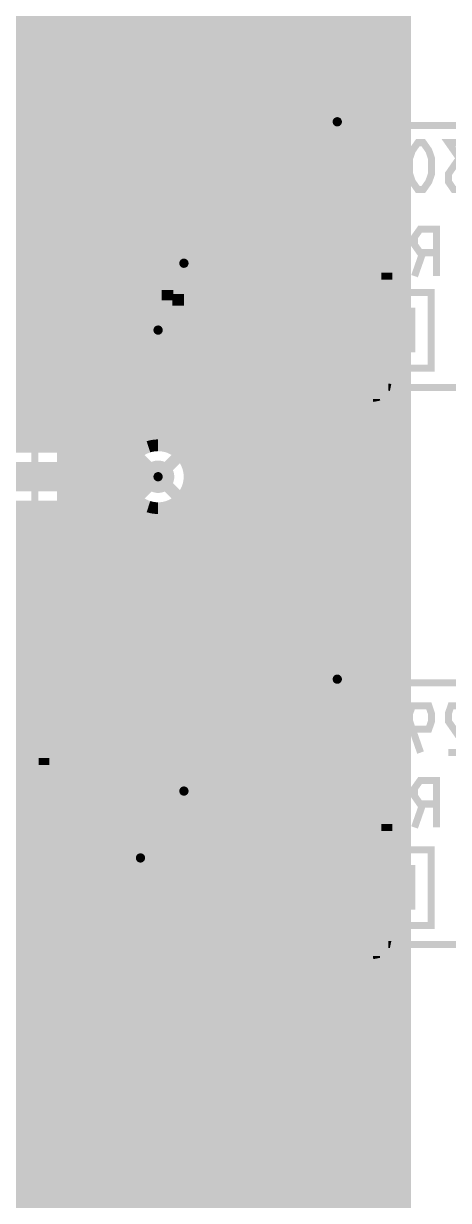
# Model space of a CAD drawing. Extents: x -20 to 155, y -92 to 168.
# Drawn here: x 30.11 to 39.3, y 118.31 to 143.8 of the extents above; entities that cross this region are included whole.
import ezdxf

# ---------------------------------------------------------------- set-up
doc = ezdxf.new("R2010")
doc.units = 0
doc.header["$MEASUREMENT"] = 0
doc.layers.get('0').update_dxf_attribs({"linetype": 'CONTINUOUS'})
for name, color, linetype in [('25-334-1_BOT', 7, 'CONTINUOUS'), ('25-334-1_DRD', 7, 'CONTINUOUS'), ('25-334-1_DRL', 2, 'CONTINUOUS'), ('25-334-1_IN1', 4, 'CONTINUOUS'), ('25-334-1_IN2', 3, 'CONTINUOUS'), ('25-334-1_SMB', 5, 'CONTINUOUS'), ('25-334-1_SPB', 14, 'CONTINUOUS'), ('25-334-1_SSB', 12, 'CONTINUOUS'), ('25-334-1_SST', 11, 'CONTINUOUS'), ('25-334-1_TOP', 13, 'CONTINUOUS'), ('THRUHOLE_TAP', 7, 'CONTINUOUS')]:
    doc.layers.add(name, color=color, linetype=linetype)

# ---------------------------------------------------------------- blocks, each defined once
blk = doc.blocks.new('RECTANGLE_4')
blk.add_solid([(0.4064, 0.4826), (0.4064, -0.4826), (-0.4064, 0.4826), (-0.4064, -0.4826)])
blk = doc.blocks.new('ROUND_39')
at = {"const_width": 0.35052}
blk.add_lwpolyline([(-0.17526, 0, 1), (0.17526, 0, 1)], format="xyb", close=True, dxfattribs=at)
blk = doc.blocks.new('RECTANGLE_49')
blk.add_solid([(0.508, 0.9017), (0.508, -0.9017), (-0.508, 0.9017), (-0.508, -0.9017)])
blk = doc.blocks.new('RECTANGLE_66')
blk.add_solid([(0.72517, 0.32512), (0.72517, -0.32512), (-0.72517, 0.32512), (-0.72517, -0.32512)])
blk = doc.blocks.new('ROUND_84')
at = {"const_width": 0.10033}
blk.add_lwpolyline([(-0.050164, 0, 1), (0.050164, 0, 1)], format="xyb", close=True, dxfattribs=at)
blk = doc.blocks.new('ROUND_85')
at = {"const_width": 0.10033}
blk.add_lwpolyline([(-0.050164, 0, 1), (0.050164, 0, 1)], format="xyb", close=True, dxfattribs=at)
blk = doc.blocks.new('ROUND_38')
at = {"const_width": 0.35052}
blk.add_lwpolyline([(-0.17526, 0, 1), (0.17526, 0, 1)], format="xyb", close=True, dxfattribs=at)
blk = doc.blocks.new('ROUND_35')
at = {"const_width": 0.10033}
blk.add_lwpolyline([(-0.050164, 0, 1), (0.050164, 0, 1)], format="xyb", close=True, dxfattribs=at)

msp = doc.modelspace()

# ---------------------------------------------------------------- linework, layer by layer
at = {"layer": '25-334-1_BOT', "const_width": 0.635}
for points in [[(38.1762, 149.225), (38.1762, 137.16)], [(31.3436, 146.05), (31.3436, 142.875)], [(36.89604, 144.145), (35.9664, 144.145), (34.6964, 142.875)], [(36.89604, 141.67104), (36.89604, 142.875)], [(36.89604, 141.67104), (36.89604, 142.875)], [(33.5788, 139.7), (33.5788, 138.6078)], [(33.5788, 139.7), (33.5788, 138.6078)], [(35.0012, 139.7), (35.0012, 137.4648), (34.6964, 137.16)], [(31.3436, 137.16), (33.02, 137.16)], [(33.02, 137.16), (31.3436, 137.16)], [(36.7538, 137.16), (34.6964, 137.16)], [(36.7538, 137.16), (36.7538, 134.76224), (36.89604, 134.62)], [(38.1762, 137.16), (38.1762, 125.095)], [(33.02, 133.985), (31.3436, 133.985)], [(31.3436, 133.985), (31.3436, 130.81)], [(34.6964, 133.985), (35.3314, 133.35), (36.89604, 133.35)], [(36.89604, 132.08), (35.9664, 132.08), (34.6964, 130.81)], [(36.89604, 129.60096), (36.89604, 130.81)], [(36.89604, 129.60096), (36.89604, 130.81)], [(33.5788, 128.27), (33.5788, 127.1778)], [(33.5788, 128.27), (33.5788, 127.1778)], [(35.0012, 128.27), (35.0012, 126.0348), (34.6964, 125.73)], [(31.3436, 122.555), (31.3436, 123.0884), (28.45054, 125.97892), (26.67, 125.97892)], [(31.3436, 125.73), (32.639, 125.73)], [(32.639, 125.73), (31.3436, 125.73)], [(32.639, 125.73), (31.3436, 125.73)], [(34.6964, 125.73), (36.1188, 125.73), (36.7538, 125.095)], [(36.7538, 125.095), (36.7538, 122.69724), (36.89604, 122.555)], [(38.1762, 125.095), (38.1762, 114.3)], [(31.3436, 122.555), (31.3436, 119.38)], [(34.6964, 122.555), (35.9664, 121.285), (36.89604, 121.285)], [(36.89604, 120.015), (35.3314, 120.015), (34.6964, 119.38)], [(36.89604, 117.79504), (36.89604, 118.745)], [(36.89604, 118.745), (36.89604, 117.79504)]]:
    msp.add_lwpolyline(points, dxfattribs=at)
at = {"layer": '25-334-1_DRD', "const_width": 0.254}
for points in [[(37.53104, 142.30604), (36.26104, 141.03604)], [(37.53104, 141.03604), (36.26104, 142.30604)], [(37.53104, 142.30604), (36.26104, 141.03604)], [(37.53104, 141.03604), (36.26104, 142.30604)], [(34.2138, 139.2428), (32.9438, 137.9728)], [(34.2138, 137.9728), (32.9438, 139.2428)], [(34.2138, 139.2428), (32.9438, 137.9728)], [(34.2138, 137.9728), (32.9438, 139.2428)], [(33.655, 137.795), (32.385, 136.525)], [(33.655, 136.525), (32.385, 137.795)], [(33.655, 137.795), (32.385, 136.525)], [(33.655, 136.525), (32.385, 137.795)], [(33.655, 134.62), (32.385, 133.35)], [(33.655, 133.35), (32.385, 134.62)], [(37.53104, 130.23596), (36.26104, 128.96596)], [(37.53104, 128.96596), (36.26104, 130.23596)], [(37.53104, 130.23596), (36.26104, 128.96596)], [(37.53104, 128.96596), (36.26104, 130.23596)], [(34.2138, 127.8128), (32.9438, 126.5428)], [(34.2138, 126.5428), (32.9438, 127.8128)], [(34.2138, 127.8128), (32.9438, 126.5428)], [(34.2138, 126.5428), (32.9438, 127.8128)], [(33.274, 126.365), (32.004, 125.095)], [(33.274, 125.095), (32.004, 126.365)], [(33.274, 126.365), (32.004, 125.095)], [(33.274, 125.095), (32.004, 126.365)], [(33.274, 126.365), (32.004, 125.095)], [(33.274, 125.095), (32.004, 126.365)], [(37.53104, 118.43004), (36.26104, 117.16004)], [(37.53104, 117.16004), (36.26104, 118.43004)], [(37.53104, 118.43004), (36.26104, 117.16004)], [(37.53104, 117.16004), (36.26104, 118.43004)]]:
    msp.add_lwpolyline(points, dxfattribs=at)
at = {"layer": '25-334-1_IN1'}
for points, const_width in [([(31.115, 151.13), (31.115, 59.944)], 0.254), ([(31.3436, 151.13), (31.3436, 59.944)], 0.254), ([(31.5722, 151.13), (31.5722, 59.944)], 0.254), ([(31.8008, 151.13), (31.8008, 59.944)], 0.254), ([(32.0294, 151.13), (32.0294, 59.944)], 0.254), ([(32.258, 151.13), (32.258, 59.944)], 0.254), ([(32.4866, 151.13), (32.4866, 134.40664)], 0.254), ([(32.7152, 151.13), (32.7152, 134.59206)], 0.254), ([(32.9438, 151.13), (32.9438, 134.66064)], 0.254), ([(33.1724, 151.13), (33.1724, 134.64794)], 0.254), ([(33.401, 151.13), (33.401, 134.54888)], 0.254), ([(33.6296, 151.13), (33.6296, 134.28472)], 0.254), ([(33.8582, 151.13), (33.8582, 59.944)], 0.254), ([(34.0868, 151.13), (34.0868, 59.944)], 0.254), ([(34.3154, 151.13), (34.3154, 59.944)], 0.254), ([(34.544, 151.13), (34.544, 59.944)], 0.254), ([(34.7726, 151.13), (34.7726, 59.944)], 0.254), ([(35.0012, 151.13), (35.0012, 59.944)], 0.254), ([(35.2298, 151.13), (35.2298, 59.944)], 0.254), ([(35.4584, 151.13), (35.4584, 59.944)], 0.254), ([(35.687, 151.13), (35.687, 59.944)], 0.254), ([(35.9156, 151.13), (35.9156, 59.944)], 0.254), ([(36.1442, 151.13), (36.1442, 59.944)], 0.254), ([(36.3728, 151.13), (36.3728, 59.944)], 0.254), ([(36.6014, 151.13), (36.6014, 59.944)], 0.254), ([(36.83, 151.13), (36.83, 59.944)], 0.254), ([(37.0586, 151.13), (37.0586, 59.944)], 0.254), ([(37.2872, 151.13), (37.2872, 59.944)], 0.254), ([(37.5158, 151.13), (37.5158, 59.944)], 0.254), ([(37.7444, 151.13), (37.7444, 59.944)], 0.254), ([(37.973, 151.13), (37.973, 59.944)], 0.254), ([(38.2016, 151.13), (38.2016, 59.944)], 0.254), ([(38.354, 151.13), (38.354, 59.944)], 0.254), ([(38.354, 143.8402), (31.115, 143.8402)], 0.254), ([(38.354, 143.6116), (31.115, 143.6116)], 0.254), ([(38.354, 143.383), (31.115, 143.383)], 0.254), ([(38.354, 143.1544), (31.115, 143.1544)], 0.254), ([(38.354, 142.9258), (31.115, 142.9258)], 0.254), ([(38.354, 142.6972), (31.115, 142.6972)], 0.254), ([(38.354, 142.4686), (31.115, 142.4686)], 0.254), ([(38.354, 142.24), (31.115, 142.24)], 0.254), ([(38.354, 142.0114), (31.115, 142.0114)], 0.254), ([(38.354, 141.7828), (31.115, 141.7828)], 0.254), ([(38.354, 141.5542), (31.115, 141.5542)], 0.254), ([(38.354, 141.3256), (31.115, 141.3256)], 0.254), ([(38.354, 141.097), (31.115, 141.097)], 0.254), ([(38.354, 140.8684), (31.115, 140.8684)], 0.254), ([(38.354, 140.6398), (31.115, 140.6398)], 0.254), ([(38.354, 140.4112), (31.115, 140.4112)], 0.254), ([(38.354, 140.1826), (31.115, 140.1826)], 0.254), ([(38.354, 139.954), (31.115, 139.954)], 0.254), ([(38.354, 139.7254), (31.115, 139.7254)], 0.254), ([(38.354, 139.4968), (31.115, 139.4968)], 0.254), ([(38.354, 139.2682), (31.115, 139.2682)], 0.254), ([(38.354, 139.0396), (31.115, 139.0396)], 0.254), ([(38.354, 138.811), (31.115, 138.811)], 0.254), ([(38.354, 138.5824), (31.115, 138.5824)], 0.254), ([(38.354, 138.3538), (31.115, 138.3538)], 0.254), ([(38.354, 138.1252), (31.115, 138.1252)], 0.254), ([(38.354, 137.8966), (31.115, 137.8966)], 0.254), ([(38.354, 137.668), (31.115, 137.668)], 0.254), ([(38.354, 137.4394), (31.115, 137.4394)], 0.254), ([(38.354, 137.2108), (31.115, 137.2108)], 0.254), ([(38.354, 136.9822), (31.115, 136.9822)], 0.254), ([(38.354, 136.7536), (31.115, 136.7536)], 0.254), ([(38.354, 136.525), (31.115, 136.525)], 0.254), ([(38.354, 136.2964), (31.115, 136.2964)], 0.254), ([(38.354, 136.0678), (31.115, 136.0678)], 0.254), ([(38.354, 135.8392), (31.115, 135.8392)], 0.254), ([(38.354, 135.6106), (31.115, 135.6106)], 0.254), ([(38.354, 135.382), (31.115, 135.382)], 0.254), ([(38.354, 135.1534), (31.115, 135.1534)], 0.254), ([(38.354, 134.9248), (31.115, 134.9248)], 0.254), ([(38.354, 134.6962), (31.115, 134.6962)], 0.254), ([(32.53994, 134.4676), (31.115, 134.4676)], 0.254), ([(38.354, 134.4676), (33.49752, 134.4676)], 0.254), ([(32.39008, 134.239), (31.115, 134.239)], 0.254), ([(38.354, 134.239), (33.64992, 134.239)], 0.254), ([(32.33928, 134.0104), (31.115, 134.0104)], 0.254), ([(38.354, 134.0104), (33.69818, 134.0104)], 0.254), ([(32.36976, 133.7818), (31.115, 133.7818)], 0.254), ([(33.6296, 133.68274), (33.6296, 111.42472)], 0.254), ([(38.354, 133.7818), (33.6677, 133.7818)], 0.254), ([(32.49422, 133.5532), (31.115, 133.5532)], 0.254), ([(32.4866, 133.56336), (32.4866, 111.54664)], 0.254), ([(33.401, 133.42112), (33.401, 111.68888)], 0.254), ([(38.354, 133.5532), (33.54578, 133.5532)], 0.254), ([(32.85744, 133.3246), (31.115, 133.3246)], 0.254), ([(32.7152, 133.37794), (32.7152, 111.73206)], 0.254), ([(32.9438, 133.30936), (32.9438, 111.80064)], 0.254), ([(33.1724, 133.32206), (33.1724, 111.78794)], 0.254), ([(38.354, 133.3246), (33.18002, 133.3246)], 0.254), ([(38.354, 133.096), (31.115, 133.096)], 0.254), ([(38.354, 132.8674), (31.115, 132.8674)], 0.254), ([(38.354, 132.6388), (31.115, 132.6388)], 0.254), ([(38.354, 132.4102), (31.115, 132.4102)], 0.254), ([(38.354, 132.1816), (31.115, 132.1816)], 0.254), ([(38.354, 131.953), (31.115, 131.953)], 0.254), ([(38.354, 131.7244), (31.115, 131.7244)], 0.254), ([(38.354, 131.4958), (31.115, 131.4958)], 0.254), ([(38.354, 131.2672), (31.115, 131.2672)], 0.254), ([(38.354, 131.0386), (31.115, 131.0386)], 0.254), ([(38.354, 130.81), (31.115, 130.81)], 0.254), ([(38.354, 130.5814), (31.115, 130.5814)], 0.254), ([(38.354, 130.3528), (31.115, 130.3528)], 0.254), ([(38.354, 130.1242), (31.115, 130.1242)], 0.254), ([(38.354, 129.8956), (31.115, 129.8956)], 0.254), ([(38.354, 129.667), (31.115, 129.667)], 0.254), ([(38.354, 129.4384), (31.115, 129.4384)], 0.254), ([(38.354, 129.2098), (31.115, 129.2098)], 0.254), ([(38.354, 128.9812), (31.115, 128.9812)], 0.254), ([(38.354, 128.7526), (31.115, 128.7526)], 0.254), ([(38.354, 128.524), (31.115, 128.524)], 0.254), ([(38.354, 128.2954), (31.115, 128.2954)], 0.254), ([(38.354, 128.0668), (31.115, 128.0668)], 0.254), ([(38.354, 127.8382), (31.115, 127.8382)], 0.254), ([(38.354, 127.6096), (31.115, 127.6096)], 0.254), ([(38.354, 127.381), (31.115, 127.381)], 0.254), ([(38.354, 127.1524), (31.115, 127.1524)], 0.254), ([(38.354, 126.9238), (31.115, 126.9238)], 0.254), ([(38.354, 126.6952), (31.115, 126.6952)], 0.254), ([(38.354, 126.4666), (31.115, 126.4666)], 0.254), ([(38.354, 126.238), (31.115, 126.238)], 0.254), ([(32.639, 125.73), (32.639, 124.714), (31.36392, 123.43892), (26.67, 123.43892)], 0.635), ([(38.354, 126.0094), (31.115, 126.0094)], 0.254), ([(38.354, 125.7808), (31.115, 125.7808)], 0.254), ([(38.354, 125.5522), (31.115, 125.5522)], 0.254), ([(38.354, 125.3236), (31.115, 125.3236)], 0.254), ([(38.354, 125.095), (31.115, 125.095)], 0.254), ([(38.354, 124.8664), (31.115, 124.8664)], 0.254), ([(38.354, 124.6378), (31.115, 124.6378)], 0.254), ([(38.354, 124.4092), (31.115, 124.4092)], 0.254), ([(38.354, 124.1806), (31.115, 124.1806)], 0.254), ([(38.354, 123.952), (31.115, 123.952)], 0.254), ([(38.354, 123.7234), (31.115, 123.7234)], 0.254), ([(38.354, 123.4948), (31.115, 123.4948)], 0.254), ([(38.354, 123.2662), (31.115, 123.2662)], 0.254), ([(38.354, 123.0376), (31.115, 123.0376)], 0.254), ([(38.354, 122.809), (31.115, 122.809)], 0.254), ([(38.354, 122.5804), (31.115, 122.5804)], 0.254), ([(38.354, 122.3518), (31.115, 122.3518)], 0.254), ([(38.354, 122.1232), (31.115, 122.1232)], 0.254), ([(38.354, 121.8946), (31.115, 121.8946)], 0.254), ([(38.354, 121.666), (31.115, 121.666)], 0.254), ([(38.354, 121.4374), (31.115, 121.4374)], 0.254), ([(38.354, 121.2088), (31.115, 121.2088)], 0.254), ([(38.354, 120.9802), (31.115, 120.9802)], 0.254), ([(38.354, 120.7516), (31.115, 120.7516)], 0.254), ([(38.354, 120.523), (31.115, 120.523)], 0.254), ([(38.354, 120.2944), (31.115, 120.2944)], 0.254), ([(38.354, 120.0658), (31.115, 120.0658)], 0.254), ([(38.354, 119.8372), (31.115, 119.8372)], 0.254), ([(38.354, 119.6086), (31.115, 119.6086)], 0.254), ([(38.354, 119.38), (31.115, 119.38)], 0.254), ([(38.354, 119.1514), (31.115, 119.1514)], 0.254), ([(38.354, 118.9228), (31.115, 118.9228)], 0.254), ([(38.354, 118.6942), (31.115, 118.6942)], 0.254), ([(38.354, 118.4656), (31.115, 118.4656)], 0.254), ([(38.354, 118.237), (31.115, 118.237)], 0.254)]:
    msp.add_lwpolyline(points, dxfattribs=dict(at, const_width=const_width))
at = {"layer": '25-334-1_IN1', "const_width": 0.254}
for points in [[(33.02, 134.66572, 0.4142136), (32.33928, 133.985)], [(33.70072, 133.985, 0.4142136), (33.02, 134.66572)], [(32.33928, 133.985, 0.4142136), (33.02, 133.30428)], [(33.02, 133.30428, 0.4142136), (33.70072, 133.985)]]:
    msp.add_lwpolyline(points, format="xyb", dxfattribs=at)
at = {"layer": '25-334-1_IN2'}
for points, const_width in [([(30.0228, 167.259), (30.0228, 134.6327)], 0.254), ([(30.2514, 167.259), (30.2514, 134.6327)], 0.254), ([(30.48, 167.259), (30.48, 134.6327)], 0.254), ([(30.7086, 167.259), (30.7086, 134.6327)], 0.254), ([(30.9372, 167.259), (30.9372, 134.6327)], 0.254), ([(31.1658, 167.259), (31.1658, 134.6327)], 0.254), ([(31.3944, 167.259), (31.3944, 134.6327)], 0.254), ([(31.623, 167.259), (31.623, 134.6327)], 0.254), ([(31.8516, 167.259), (31.8516, 134.6327)], 0.254), ([(32.0802, 167.259), (32.0802, 134.6327)], 0.254), ([(33.6804, 167.259), (33.6804, 139.27836)], 0.254), ([(33.909, 167.259), (33.909, 139.20216)], 0.254), ([(34.1376, 167.259), (34.1376, 138.99388)], 0.254), ([(34.3662, 167.259), (34.3662, 55.118)], 0.254), ([(34.5948, 167.259), (34.5948, 55.118)], 0.254), ([(34.8234, 167.259), (34.8234, 55.118)], 0.254), ([(34.925, 154.813), (34.925, 55.118)], 0.254), ([(32.3088, 148.87702), (32.3088, 134.6327)], 0.254), ([(33.4518, 148.83638), (33.4518, 139.27582)], 0.254), ([(32.5374, 148.64588), (32.5374, 137.63752)], 0.254), ([(32.766, 148.55698), (32.766, 137.78992)], 0.254), ([(32.9946, 148.5519), (32.9946, 138.95578)], 0.254), ([(33.2232, 148.63064), (33.2232, 139.18692)], 0.254), ([(34.925, 143.7894), (29.21, 143.7894)], 0.254), ([(34.925, 143.5608), (29.21, 143.5608)], 0.254), ([(34.925, 143.3322), (29.21, 143.3322)], 0.254), ([(34.925, 143.1036), (29.21, 143.1036)], 0.254), ([(34.925, 142.875), (29.21, 142.875)], 0.254), ([(34.925, 142.6464), (29.21, 142.6464)], 0.254), ([(34.925, 142.4178), (29.21, 142.4178)], 0.254), ([(34.925, 142.1892), (29.21, 142.1892)], 0.254), ([(34.925, 141.9606), (29.21, 141.9606)], 0.254), ([(34.925, 141.732), (29.21, 141.732)], 0.254), ([(34.925, 141.5034), (29.21, 141.5034)], 0.254), ([(34.925, 141.2748), (29.21, 141.2748)], 0.254), ([(10.16, 140.71854), (14.72692, 140.71854), (21.463, 133.985), (33.02, 133.985)], 0.635), ([(34.925, 141.0462), (29.21, 141.0462)], 0.254), ([(34.925, 140.8176), (29.21, 140.8176)], 0.254), ([(34.925, 140.589), (29.21, 140.589)], 0.254), ([(34.925, 140.3604), (29.21, 140.3604)], 0.254), ([(34.925, 140.1318), (29.21, 140.1318)], 0.254), ([(34.925, 139.9032), (29.21, 139.9032)], 0.254), ([(34.925, 139.6746), (29.21, 139.6746)], 0.254), ([(34.925, 139.446), (29.21, 139.446)], 0.254), ([(33.27654, 139.2174), (29.21, 139.2174)], 0.254), ([(34.925, 139.2174), (33.87852, 139.2174)], 0.254), ([(33.01492, 138.9888), (29.21, 138.9888)], 0.254), ([(34.925, 138.9888), (34.14268, 138.9888)], 0.254), ([(32.91586, 138.7602), (29.21, 138.7602)], 0.254), ([(32.90316, 138.5316), (29.21, 138.5316)], 0.254), ([(34.925, 138.7602), (34.24174, 138.7602)], 0.254), ([(34.925, 138.5316), (34.25444, 138.5316)], 0.254), ([(32.97174, 138.303), (29.21, 138.303)], 0.254), ([(32.9946, 138.25982), (32.9946, 137.83818)], 0.254), ([(34.925, 138.303), (34.18586, 138.303)], 0.254), ([(33.15716, 138.0744), (29.21, 138.0744)], 0.254), ([(33.2232, 138.02868), (33.2232, 137.8077)], 0.254), ([(33.909, 138.01344), (33.909, 127.77216)], 0.254), ([(34.925, 138.0744), (34.00044, 138.0744)], 0.254), ([(34.1376, 138.21918), (34.1376, 127.56388)], 0.254), ([(34.925, 137.8458), (29.21, 137.8458)], 0.254), ([(33.4518, 137.93978), (33.4518, 137.68578)], 0.254), ([(33.6804, 137.9347), (33.6804, 137.32002)], 0.254), ([(32.51708, 137.6172), (29.21, 137.6172)], 0.254), ([(34.925, 137.6172), (33.52292, 137.6172)], 0.254), ([(32.37992, 137.3886), (18.9738, 137.3886)], 0.254), ([(34.925, 137.3886), (33.66008, 137.3886)], 0.254), ([(32.33928, 137.16), (19.2024, 137.16)], 0.254), ([(33.6804, 136.99744), (33.6804, 134.14502)], 0.254), ([(34.925, 137.16), (33.70072, 137.16)], 0.254), ([(32.37992, 136.9314), (19.431, 136.9314)], 0.254), ([(34.925, 136.9314), (33.66008, 136.9314)], 0.254), ([(32.51708, 136.7028), (19.6596, 136.7028)], 0.254), ([(34.925, 136.4742), (19.8882, 136.4742)], 0.254), ([(32.5374, 136.67994), (32.5374, 134.6327)], 0.254), ([(32.766, 136.53008), (32.766, 134.6327)], 0.254), ([(32.9946, 136.47928), (32.9946, 134.66318)], 0.254), ([(33.2232, 136.50976), (33.2232, 134.6327)], 0.254), ([(33.4518, 136.63422), (33.4518, 134.51078)], 0.254), ([(34.925, 136.7028), (33.52292, 136.7028)], 0.254), ([(34.925, 136.2456), (20.1168, 136.2456)], 0.254), ([(34.925, 136.017), (20.3454, 136.017)], 0.254), ([(34.925, 135.7884), (20.574, 135.7884)], 0.254), ([(34.925, 135.5598), (20.8026, 135.5598)], 0.254), ([(34.925, 135.3312), (21.0312, 135.3312)], 0.254), ([(34.925, 135.1026), (21.2598, 135.1026)], 0.254), ([(34.925, 134.874), (21.4884, 134.874)], 0.254), ([(32.85744, 134.6454), (21.717, 134.6454)], 0.254), ([(32.81172, 134.6327), (21.7297, 134.6327)], 0.254), ([(34.925, 134.6454), (33.18002, 134.6454)], 0.254), ([(34.925, 134.4168), (33.54578, 134.4168)], 0.254), ([(34.925, 134.1882), (33.6677, 134.1882)], 0.254), ([(34.925, 133.9596), (33.69818, 133.9596)], 0.254), ([(34.925, 133.731), (33.64992, 133.731)], 0.254), ([(33.6804, 133.82244), (33.6804, 127.84836)], 0.254), ([(33.4518, 133.45922), (33.4518, 127.84582)], 0.254), ([(34.925, 133.5024), (33.49752, 133.5024)], 0.254), ([(34.925, 133.2738), (-3.81, 133.2738)], 0.254), ([(32.81172, 133.3373), (21.463, 133.3373)], 0.254), ([(30.0228, 133.3373), (30.0228, 111.7727)], 0.254), ([(30.2514, 133.3373), (30.2514, 111.7727)], 0.254), ([(30.48, 133.3373), (30.48, 111.7727)], 0.254), ([(30.7086, 133.3373), (30.7086, 111.7727)], 0.254), ([(30.9372, 133.3373), (30.9372, 111.7727)], 0.254), ([(31.1658, 133.3373), (31.1658, 111.7727)], 0.254), ([(31.3944, 133.3373), (31.3944, 111.7727)], 0.254), ([(31.623, 133.3373), (31.623, 111.7727)], 0.254), ([(31.8516, 133.3373), (31.8516, 111.7727)], 0.254), ([(32.0802, 133.3373), (32.0802, 126.11608)], 0.254), ([(32.3088, 133.3373), (32.3088, 126.32436)], 0.254), ([(32.5374, 133.3373), (32.5374, 126.40056)], 0.254), ([(32.766, 133.3373), (32.766, 126.39802)], 0.254), ([(32.9946, 133.30428), (32.9946, 127.52578)], 0.254), ([(33.2232, 133.33476), (33.2232, 127.75692)], 0.254), ([(34.925, 133.0452), (-3.81, 133.0452)], 0.254), ([(34.925, 132.8166), (-3.81, 132.8166)], 0.254), ([(34.925, 132.588), (-3.81, 132.588)], 0.254), ([(34.925, 132.3594), (-3.81, 132.3594)], 0.254), ([(34.925, 132.1308), (-3.81, 132.1308)], 0.254), ([(34.925, 131.9022), (-3.81, 131.9022)], 0.254), ([(34.925, 131.6736), (-3.81, 131.6736)], 0.254), ([(34.925, 131.445), (-3.81, 131.445)], 0.254), ([(34.925, 131.2164), (-3.81, 131.2164)], 0.254), ([(34.925, 130.9878), (-3.81, 130.9878)], 0.254), ([(34.925, 130.7592), (-3.81, 130.7592)], 0.254), ([(34.925, 130.5306), (-3.81, 130.5306)], 0.254), ([(34.925, 130.302), (-3.81, 130.302)], 0.254), ([(34.925, 130.0734), (-3.81, 130.0734)], 0.254), ([(34.925, 129.8448), (-3.81, 129.8448)], 0.254), ([(34.925, 129.6162), (-3.81, 129.6162)], 0.254), ([(34.925, 129.3876), (-3.81, 129.3876)], 0.254), ([(34.925, 129.159), (-3.81, 129.159)], 0.254), ([(34.925, 128.9304), (12.7, 128.9304)], 0.254), ([(34.925, 128.7018), (12.7, 128.7018)], 0.254), ([(34.925, 128.4732), (12.7, 128.4732)], 0.254), ([(34.925, 128.2446), (12.7, 128.2446)], 0.254), ([(34.925, 128.016), (12.7, 128.016)], 0.254), ([(33.27654, 127.7874), (12.7, 127.7874)], 0.254), ([(33.01492, 127.5588), (12.7, 127.5588)], 0.254), ([(34.925, 127.7874), (33.87852, 127.7874)], 0.254), ([(34.925, 127.5588), (34.14268, 127.5588)], 0.254), ([(32.91586, 127.3302), (27.1399, 127.3302)], 0.254), ([(34.925, 127.3302), (34.24174, 127.3302)], 0.254), ([(32.90316, 127.1016), (27.55646, 127.1016)], 0.254), ([(34.925, 127.1016), (34.25444, 127.1016)], 0.254), ([(32.97174, 126.873), (27.78506, 126.873)], 0.254), ([(32.9946, 126.82982), (32.9946, 126.30912)], 0.254), ([(34.1376, 126.78918), (34.1376, 116.15928)], 0.254), ([(34.925, 126.873), (34.18586, 126.873)], 0.254), ([(33.15716, 126.6444), (27.93492, 126.6444)], 0.254), ([(33.2232, 126.59868), (33.2232, 126.07798)], 0.254), ([(33.909, 126.58344), (33.909, 116.36756)], 0.254), ([(34.925, 126.6444), (34.00044, 126.6444)], 0.254), ([(34.925, 126.4158), (28.03144, 126.4158)], 0.254), ([(33.4518, 126.50978), (33.4518, 116.44122)], 0.254), ([(33.6804, 126.5047), (33.6804, 116.44376)], 0.254), ([(32.13608, 126.1872), (28.08478, 126.1872)], 0.254), ([(34.925, 126.1872), (33.14192, 126.1872)], 0.254), ([(31.99892, 125.9586), (28.10002, 125.9586)], 0.254), ([(34.925, 125.9586), (33.27908, 125.9586)], 0.254), ([(31.95828, 125.73), (28.07716, 125.73)], 0.254), ([(34.925, 125.73), (33.31972, 125.73)], 0.254), ([(32.13608, 125.2728), (27.91206, 125.2728)], 0.254), ([(31.99892, 125.5014), (28.0162, 125.5014)], 0.254), ([(32.0802, 125.34138), (32.0802, 114.68608)], 0.254), ([(34.925, 125.2728), (33.14192, 125.2728)], 0.254), ([(33.2232, 125.38202), (33.2232, 116.35232)], 0.254), ([(34.925, 125.5014), (33.27908, 125.5014)], 0.254), ([(34.925, 125.0442), (27.75204, 125.0442)], 0.254), ([(32.3088, 125.13564), (32.3088, 114.89436)], 0.254), ([(32.5374, 125.0569), (32.5374, 114.97056)], 0.254), ([(32.766, 125.06198), (32.766, 114.96802)], 0.254), ([(32.9946, 125.15088), (32.9946, 116.12118)], 0.254), ([(34.925, 124.8156), (27.50058, 124.8156)], 0.254), ([(34.925, 124.587), (27.52344, 124.587)], 0.254), ([(34.925, 124.3584), (27.76474, 124.3584)], 0.254), ([(34.925, 124.1298), (27.92222, 124.1298)], 0.254), ([(34.925, 123.9012), (28.02382, 123.9012)], 0.254), ([(34.925, 123.6726), (28.0797, 123.6726)], 0.254), ([(34.925, 123.444), (28.10002, 123.444)], 0.254), ([(34.925, 122.9868), (28.02636, 122.9868)], 0.254), ([(34.925, 123.2154), (28.08224, 123.2154)], 0.254), ([(34.925, 122.7582), (27.9273, 122.7582)], 0.254), ([(34.925, 122.5296), (27.77236, 122.5296)], 0.254), ([(34.925, 122.301), (27.5336, 122.301)], 0.254), ([(34.925, 122.0724), (27.0891, 122.0724)], 0.254), ([(34.925, 121.8438), (25.54478, 121.8438)], 0.254), ([(34.925, 121.6152), (25.31618, 121.6152)], 0.254), ([(34.925, 121.3866), (25.08758, 121.3866)], 0.254), ([(34.925, 120.9294), (24.63038, 120.9294)], 0.254), ([(34.925, 121.158), (24.85898, 121.158)], 0.254), ([(34.925, 120.7008), (24.40178, 120.7008)], 0.254), ([(34.925, 120.4722), (24.17318, 120.4722)], 0.254), ([(34.925, 120.2436), (23.94458, 120.2436)], 0.254), ([(34.925, 120.015), (23.71598, 120.015)], 0.254), ([(34.925, 119.7864), (23.48738, 119.7864)], 0.254), ([(34.925, 119.5578), (23.25878, 119.5578)], 0.254), ([(34.925, 119.3292), (23.03018, 119.3292)], 0.254), ([(34.925, 119.1006), (22.80158, 119.1006)], 0.254), ([(34.925, 118.872), (29.337, 118.872)], 0.254), ([(34.925, 118.6434), (29.337, 118.6434)], 0.254), ([(34.925, 118.4148), (29.337, 118.4148)], 0.254), ([(34.925, 118.1862), (29.337, 118.1862)], 0.254)]:
    msp.add_lwpolyline(points, dxfattribs=dict(at, const_width=const_width))
at = {"layer": '25-334-1_IN2', "const_width": 0.254}
for points in [[(33.5788, 139.28852, 0.4142136), (32.89808, 138.6078)], [(34.25952, 138.6078, 0.4142136), (33.5788, 139.28852)], [(32.89808, 138.6078, 0.4142136), (33.5788, 137.92708)], [(33.5788, 137.92708, 0.4142136), (34.25952, 138.6078)], [(33.02, 137.84072, 0.4142136), (32.33928, 137.16)], [(33.02, 137.84072, 0.4142136), (32.33928, 137.16)], [(33.70072, 137.16, 0.4142136), (33.02, 137.84072)], [(33.70072, 137.16, 0.4142136), (33.02, 137.84072)], [(32.33928, 137.16, 0.4142136), (33.02, 136.47928)], [(32.33928, 137.16, 0.4142136), (33.02, 136.47928)], [(33.02, 136.47928, 0.4142136), (33.70072, 137.16)], [(33.02, 136.47928, 0.4142136), (33.70072, 137.16)], [(33.02, 134.66572, 0.077939), (32.81161, 134.63304)], [(33.70072, 133.985, 0.4142136), (33.02, 134.66572)], [(33.02, 133.30428, 0.4142136), (33.70072, 133.985)], [(32.81172, 133.3373, 0.0779385), (33.02, 133.30464)], [(33.5788, 127.85852, 0.4142136), (32.89808, 127.1778)], [(34.25952, 127.1778, 0.4142136), (33.5788, 127.85852)], [(32.89808, 127.1778, 0.4142136), (33.5788, 126.49708)], [(33.5788, 126.49708, 0.4142136), (34.25952, 127.1778)], [(32.639, 126.41072, 0.4142136), (31.95828, 125.73)], [(32.639, 126.41072, 0.4142136), (31.95828, 125.73)], [(33.31972, 125.73, 0.4142136), (32.639, 126.41072)], [(33.31972, 125.73, 0.4142136), (32.639, 126.41072)], [(31.95828, 125.73, 0.4142136), (32.639, 125.04928)], [(31.95828, 125.73, 0.4142136), (32.639, 125.04928)], [(32.639, 125.04928, 0.4142136), (33.31972, 125.73)], [(32.639, 125.04928, 0.4142136), (33.31972, 125.73)]]:
    msp.add_lwpolyline(points, format="xyb", dxfattribs=at)
at = {"layer": '25-334-1_SSB', "const_width": 0.1524}
for points in [[(37.74948, 141.88948), (37.74948, 147.68322)], [(35.687, 141.478), (35.687, 144.272), (30.353, 144.272), (30.353, 141.478), (35.687, 141.478)], [(41.34612, 141.58976), (38.0492, 141.58976)], [(38.75532, 140.20292), (38.8747, 140.3731), (38.93312, 140.54074), (38.93312, 140.8811), (38.8747, 141.04874), (38.75532, 141.21892), (38.63848, 141.21892), (38.5191, 141.04874), (38.46068, 140.8811), (38.46068, 140.54074), (38.5191, 140.3731), (38.63848, 140.20292), (38.75532, 140.20292)], [(39.77132, 140.3731), (39.65448, 140.20292), (39.41572, 140.20292), (39.29888, 140.3731), (39.29888, 140.54074), (39.5351, 140.8811), (39.29888, 141.21892), (39.77132, 141.21892)], [(32.8295, 140.5255), (35.7505, 140.5255), (35.7505, 138.8872), (32.8295, 138.8872), (32.8295, 140.5255)], [(30.1879, 139.25042), (30.66288, 139.25042), (30.1879, 139.92606), (30.1879, 140.09624), (30.24886, 140.26642), (30.60446, 140.26642), (30.66288, 140.09624)], [(31.44266, 139.75842), (31.08706, 139.75842), (31.0261, 139.58824), (31.0261, 139.41806), (31.08706, 139.25042), (31.44266, 139.25042), (31.50108, 139.41806), (31.50108, 139.58824), (31.26486, 140.26642)], [(31.8643, 139.41806), (31.92526, 139.25042), (32.28086, 139.25042), (32.33928, 139.41806), (32.33928, 140.09624), (32.28086, 140.26642), (31.92526, 140.26642), (31.8643, 140.09624)], [(36.17214, 138.3284), (36.64712, 138.3284), (36.17214, 139.00658), (36.17214, 139.17676), (36.23056, 139.3444), (36.58616, 139.3444), (36.64712, 139.17676)], [(37.42436, 138.8364), (37.06876, 138.8364), (37.01034, 138.66876), (37.01034, 138.49858), (37.06876, 138.3284), (37.42436, 138.3284), (37.48532, 138.49858), (37.48532, 138.66876), (37.24656, 139.3444)], [(37.96792, 138.3284), (37.96792, 139.3444), (38.08476, 139.17676)], [(39.04234, 138.8364), (38.68674, 138.8364), (38.56736, 139.00658), (38.56736, 139.17676), (38.68674, 139.3444), (39.04234, 139.3444), (39.04234, 138.3284)], [(38.74516, 138.8364), (38.56736, 138.3284)], [(30.353, 138.557), (30.353, 135.763), (35.687, 135.763), (35.687, 138.557), (30.353, 138.557)], [(37.84854, 138.3284), (38.08476, 138.3284)], [(38.9255, 136.3345), (36.0045, 136.3345), (36.0045, 137.9728), (38.9255, 137.9728), (38.9255, 136.3345)], [(38.0492, 135.91794), (40.64762, 135.91794)], [(37.74948, 129.82448), (37.74948, 135.61822)], [(35.687, 132.588), (35.687, 135.382), (30.353, 135.382), (30.353, 132.588), (35.687, 132.588)], [(35.687, 129.413), (35.687, 132.207), (30.353, 132.207), (30.353, 129.413), (35.687, 129.413)], [(41.34612, 129.52476), (38.0492, 129.52476)], [(30.55366, 127.82042), (30.55366, 128.83642), (30.6705, 128.66624)], [(32.8295, 129.0955), (35.7505, 129.0955), (35.7505, 127.4572), (32.8295, 127.4572), (32.8295, 129.0955)], [(38.5191, 128.51892), (38.8747, 128.51892), (38.93312, 128.6891), (38.93312, 128.85674), (38.8747, 129.02692), (38.5191, 129.02692), (38.46068, 128.85674), (38.46068, 128.6891), (38.6969, 128.01092)], [(39.29888, 128.01092), (39.77132, 128.01092), (39.29888, 128.6891), (39.29888, 128.85674), (39.3573, 129.02692), (39.7129, 129.02692), (39.77132, 128.85674)], [(31.21406, 128.32842), (31.56966, 128.32842), (31.62808, 128.49606), (31.62808, 128.66624), (31.56966, 128.83642), (31.21406, 128.83642), (31.1531, 128.66624), (31.1531, 128.49606), (31.39186, 127.82042)], [(31.9913, 127.98806), (32.05226, 127.82042), (32.40786, 127.82042), (32.46628, 127.98806), (32.46628, 128.66624), (32.40786, 128.83642), (32.05226, 128.83642), (31.9913, 128.66624)], [(30.43428, 127.82042), (30.6705, 127.82042)], [(36.17214, 126.73076), (36.64712, 126.73076), (36.40836, 127.4064), (36.29152, 127.4064), (36.29152, 126.3904)], [(37.42436, 126.8984), (37.06876, 126.8984), (37.01034, 126.73076), (37.01034, 126.56058), (37.06876, 126.3904), (37.42436, 126.3904), (37.48532, 126.56058), (37.48532, 126.73076), (37.24656, 127.4064)], [(37.96792, 126.3904), (37.96792, 127.4064), (38.08476, 127.23876)], [(39.04234, 126.8984), (38.68674, 126.8984), (38.56736, 127.06858), (38.56736, 127.23876), (38.68674, 127.4064), (39.04234, 127.4064), (39.04234, 126.3904)], [(30.353, 127.127), (30.353, 124.333), (35.687, 124.333), (35.687, 127.127), (30.353, 127.127)], [(38.74516, 126.8984), (38.56736, 126.3904)], [(37.84854, 126.3904), (38.08476, 126.3904)], [(29.57322, 125.37694), (29.63164, 125.20676), (29.98724, 125.20676), (30.0482, 125.37694), (30.0482, 126.05512), (29.98724, 126.22276), (29.63164, 126.22276), (29.57322, 126.05512)], [(38.9255, 124.2695), (36.0045, 124.2695), (36.0045, 125.9078), (38.9255, 125.9078), (38.9255, 124.2695)], [(35.687, 121.158), (35.687, 123.952), (30.353, 123.952), (30.353, 121.158), (35.687, 121.158)], [(38.0492, 123.85294), (40.64762, 123.85294)], [(37.74948, 117.75948), (37.74948, 123.55322)], [(35.687, 117.983), (35.687, 120.777), (30.353, 120.777), (30.353, 117.983), (35.687, 117.983)]]:
    msp.add_lwpolyline(points, dxfattribs=at)
for points in [[(37.74948, 141.88948, 0.3322068), (38.0492, 141.58976)], [(37.9984, 135.92302, 0.4142136), (37.7444, 135.66902)], [(38.0492, 135.91794, 0.0503718), (37.9984, 135.92307)], [(37.7444, 135.66902, 0.0503736), (37.74953, 135.61823)], [(37.74948, 129.82448, 0.3322068), (38.0492, 129.52476)], [(37.9984, 123.85802, 0.4142136), (37.7444, 123.60402)], [(38.0492, 123.85294, 0.0503718), (37.9984, 123.85807)], [(37.7444, 123.60402, 0.0503736), (37.74953, 123.55323)]]:
    msp.add_lwpolyline(points, format="xyb", dxfattribs=at)
at = {"layer": '25-334-1_SST', "const_width": 0.1524}
for points in [[(-1.58496, 83.14944), (38.41496, 83.14944), (38.41496, 158.15056), (-1.58496, 158.15056), (-1.58496, 83.14944)], [(29.67482, 121.48058), (29.50718, 121.41962), (29.50718, 121.1834), (29.67482, 121.12498), (29.845, 121.0056), (30.353, 121.0056), (30.52318, 121.06402), (30.52318, 121.41962), (30.353, 121.48058), (29.67482, 121.48058)], [(29.845, 120.1674), (29.845, 120.64238), (30.52318, 120.40362), (30.52318, 120.28678), (29.50718, 120.28678)]]:
    msp.add_lwpolyline(points, dxfattribs=at)

# ---------------------------------------------------------------- block references
at = {"layer": '25-334-1_BOT'}
for name, p in [('RECTANGLE_49', (31.3436, 142.875)), ('RECTANGLE_49', (34.6964, 142.875)), ('RECTANGLE_66', (36.89604, 142.875)), ('ROUND_39', (36.89604, 141.67104)), ('RECTANGLE_4', (33.5788, 139.7)), ('RECTANGLE_4', (35.0012, 139.7)), ('ROUND_39', (33.5788, 138.6078)), ('RECTANGLE_49', (31.3436, 137.16)), ('RECTANGLE_49', (34.6964, 137.16)), ('RECTANGLE_4', (36.7538, 137.16)), ('RECTANGLE_4', (38.1762, 137.16)), ('ROUND_39', (33.02, 137.16)), ('RECTANGLE_49', (31.3436, 133.985)), ('RECTANGLE_49', (34.6964, 133.985)), ('RECTANGLE_66', (36.89604, 134.62)), ('ROUND_39', (33.02, 133.985)), ('RECTANGLE_66', (36.89604, 133.35)), ('RECTANGLE_66', (36.89604, 132.08)), ('RECTANGLE_49', (31.3436, 130.81)), ('RECTANGLE_49', (34.6964, 130.81)), ('RECTANGLE_66', (36.89604, 130.81)), ('ROUND_39', (36.89604, 129.60096)), ('RECTANGLE_4', (33.5788, 128.27)), ('RECTANGLE_4', (35.0012, 128.27)), ('ROUND_39', (33.5788, 127.1778)), ('RECTANGLE_49', (31.3436, 125.73)), ('RECTANGLE_49', (34.6964, 125.73)), ('ROUND_39', (32.639, 125.73)), ('RECTANGLE_4', (36.7538, 125.095)), ('RECTANGLE_4', (38.1762, 125.095)), ('RECTANGLE_49', (31.3436, 122.555)), ('RECTANGLE_49', (34.6964, 122.555)), ('RECTANGLE_66', (36.89604, 122.555)), ('RECTANGLE_66', (36.89604, 121.285)), ('RECTANGLE_66', (36.89604, 120.015)), ('RECTANGLE_49', (31.3436, 119.38)), ('RECTANGLE_49', (34.6964, 119.38)), ('RECTANGLE_66', (36.89604, 118.745))]:
    msp.add_blockref(name, p, dxfattribs=at)
at = {"layer": '25-334-1_DRL'}
for name, p in [('ROUND_85', (36.89604, 141.67104)), ('ROUND_85', (33.5788, 138.6078)), ('ROUND_85', (33.02, 137.16)), ('ROUND_84', (33.02, 133.985)), ('ROUND_85', (36.89604, 129.60096)), ('ROUND_85', (33.5788, 127.1778)), ('ROUND_85', (32.639, 125.73))]:
    msp.add_blockref(name, p, dxfattribs=at)
at = {"layer": '25-334-1_IN1'}
for name, p in [('ROUND_39', (36.89604, 141.67104)), ('ROUND_39', (33.5788, 138.6078)), ('ROUND_39', (33.02, 137.16)), ('ROUND_38', (33.02, 133.985)), ('ROUND_39', (36.89604, 129.60096)), ('ROUND_39', (33.5788, 127.1778)), ('ROUND_39', (32.639, 125.73))]:
    msp.add_blockref(name, p, dxfattribs=at)
at = {"layer": '25-334-1_IN2'}
for p in [(36.89604, 141.67104), (33.5788, 138.6078), (33.02, 137.16), (33.02, 133.985), (36.89604, 129.60096), (33.5788, 127.1778), (32.639, 125.73)]:
    msp.add_blockref('ROUND_39', p, dxfattribs=at)
at = {"layer": '25-334-1_SMB'}
for name, p in [('RECTANGLE_49', (31.3436, 142.875)), ('RECTANGLE_49', (34.6964, 142.875)), ('RECTANGLE_66', (36.89604, 142.875)), ('RECTANGLE_4', (33.5788, 139.7)), ('RECTANGLE_4', (35.0012, 139.7)), ('RECTANGLE_49', (31.3436, 137.16)), ('RECTANGLE_49', (34.6964, 137.16)), ('RECTANGLE_4', (36.7538, 137.16)), ('RECTANGLE_4', (38.1762, 137.16)), ('RECTANGLE_49', (31.3436, 133.985)), ('RECTANGLE_49', (34.6964, 133.985)), ('RECTANGLE_66', (36.89604, 134.62)), ('RECTANGLE_66', (36.89604, 133.35)), ('RECTANGLE_66', (36.89604, 132.08)), ('RECTANGLE_49', (31.3436, 130.81)), ('RECTANGLE_49', (34.6964, 130.81)), ('RECTANGLE_66', (36.89604, 130.81)), ('RECTANGLE_4', (33.5788, 128.27)), ('RECTANGLE_4', (35.0012, 128.27)), ('RECTANGLE_49', (31.3436, 125.73)), ('RECTANGLE_49', (34.6964, 125.73)), ('RECTANGLE_4', (36.7538, 125.095)), ('RECTANGLE_4', (38.1762, 125.095)), ('RECTANGLE_49', (31.3436, 122.555)), ('RECTANGLE_49', (34.6964, 122.555)), ('RECTANGLE_66', (36.89604, 122.555)), ('RECTANGLE_66', (36.89604, 121.285)), ('RECTANGLE_66', (36.89604, 120.015)), ('RECTANGLE_49', (31.3436, 119.38)), ('RECTANGLE_49', (34.6964, 119.38)), ('RECTANGLE_66', (36.89604, 118.745))]:
    msp.add_blockref(name, p, dxfattribs=at)
at = {"layer": '25-334-1_SPB'}
for name, p in [('RECTANGLE_49', (31.3436, 142.875)), ('RECTANGLE_49', (34.6964, 142.875)), ('RECTANGLE_66', (36.89604, 142.875)), ('RECTANGLE_4', (33.5788, 139.7)), ('RECTANGLE_4', (35.0012, 139.7)), ('RECTANGLE_49', (31.3436, 137.16)), ('RECTANGLE_49', (34.6964, 137.16)), ('RECTANGLE_4', (36.7538, 137.16)), ('RECTANGLE_4', (38.1762, 137.16)), ('RECTANGLE_49', (31.3436, 133.985)), ('RECTANGLE_49', (34.6964, 133.985)), ('RECTANGLE_66', (36.89604, 134.62)), ('RECTANGLE_66', (36.89604, 133.35)), ('RECTANGLE_66', (36.89604, 132.08)), ('RECTANGLE_49', (31.3436, 130.81)), ('RECTANGLE_49', (34.6964, 130.81)), ('RECTANGLE_66', (36.89604, 130.81)), ('RECTANGLE_4', (33.5788, 128.27)), ('RECTANGLE_4', (35.0012, 128.27)), ('RECTANGLE_49', (31.3436, 125.73)), ('RECTANGLE_49', (34.6964, 125.73)), ('RECTANGLE_4', (36.7538, 125.095)), ('RECTANGLE_4', (38.1762, 125.095)), ('RECTANGLE_49', (31.3436, 122.555)), ('RECTANGLE_49', (34.6964, 122.555)), ('RECTANGLE_66', (36.89604, 122.555)), ('RECTANGLE_66', (36.89604, 121.285)), ('RECTANGLE_66', (36.89604, 120.015)), ('RECTANGLE_49', (31.3436, 119.38)), ('RECTANGLE_49', (34.6964, 119.38)), ('RECTANGLE_66', (36.89604, 118.745))]:
    msp.add_blockref(name, p, dxfattribs=at)
at = {"layer": '25-334-1_TOP'}
for p in [(36.89604, 141.67104), (33.5788, 138.6078), (33.02, 137.16), (33.02, 133.985), (36.89604, 129.60096), (33.5788, 127.1778), (32.639, 125.73)]:
    msp.add_blockref('ROUND_39', p, dxfattribs=at)
at = {"layer": 'THRUHOLE_TAP'}
for p in [(36.89604, 141.67104), (33.5788, 138.6078), (33.02, 137.16), (33.02, 133.985), (36.89604, 129.60096), (33.5788, 127.1778), (32.639, 125.73)]:
    msp.add_blockref('ROUND_35', p, dxfattribs=at)

doc.saveas('drawing.dxf')
